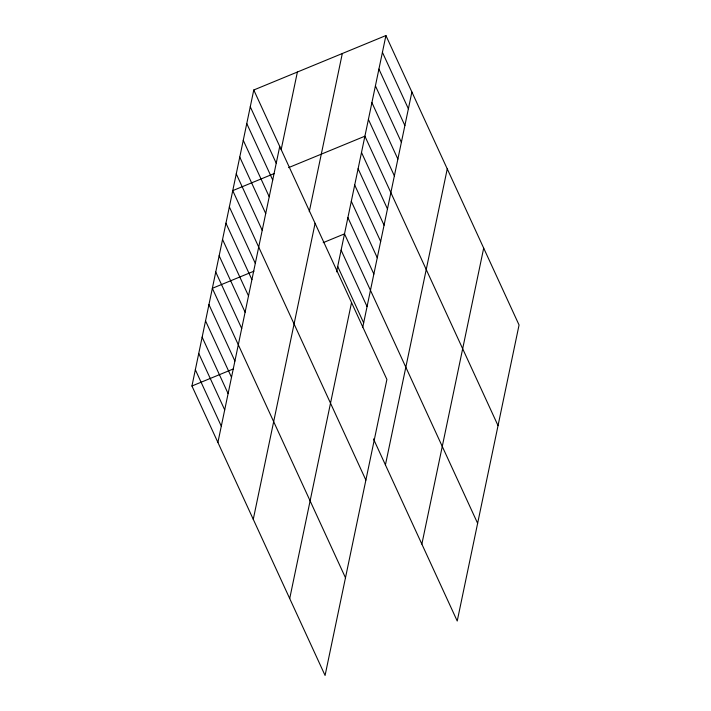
<?xml version="1.0" encoding="UTF-8"?>
<svg xmlns="http://www.w3.org/2000/svg" width="711" height="711" viewBox="0 0 711 711"><rect width="100%" height="100%" fill="white"/><g stroke="black" fill="none" stroke-linecap="round" stroke-linejoin="round"><path stroke-width="1.07" d="M253.774 89.995L386.9 379.452L325.078 675.45L191.943 386.002L253.774 89.995L385.922 35.55L519.057 324.998L457.226 621.005L373.479 438.927M217.904 442.446L279.734 146.439M281.174 149.603L297.385 72.033M309.276 211.682L342.311 53.521M253.267 519.332L315.097 223.334M336.57 271.86L385.922 35.55M289.706 598.555L351.536 302.557M362.752 327.22L411.891 91.995M385.424 464.887L447.255 168.889M421.863 544.111L483.693 248.112M274.33 173.502L232.746 190.637L365.881 480.085M288.613 167.618L364.903 136.192L498.038 425.64M253.925 271.184L212.34 288.319L345.475 577.767M323.203 242.647L344.497 233.875L477.632 523.323M191.943 386.002L233.528 368.867M382.42 52.321L408.381 108.765M378.919 69.1L404.879 125.545M375.417 85.871L401.377 142.316M371.915 102.642L397.876 159.086M368.405 119.421L394.374 175.866M361.499 152.474L387.468 208.918M358.104 168.747L384.064 225.2M354.7 185.029L380.661 241.473M351.305 201.311L377.265 257.755M347.901 217.593L373.862 274.037M341.102 250.148L367.063 306.592M337.698 266.429L363.659 322.874M250.263 106.766L276.232 163.219M246.761 123.545L272.722 179.99M243.26 140.316L269.22 196.76M239.758 157.087L265.718 213.531M236.248 173.866L262.217 230.311M229.351 206.919L255.311 263.363M225.947 223.201L251.907 279.645M222.543 239.474L248.512 295.918M219.148 255.756L245.108 312.2M215.744 272.037L241.704 328.482M208.945 304.601L234.906 361.046M205.541 320.874L231.502 377.319M202.146 337.156L228.107 393.601M198.742 353.438L224.703 409.883M195.338 369.72L221.308 426.165"/></g></svg>
